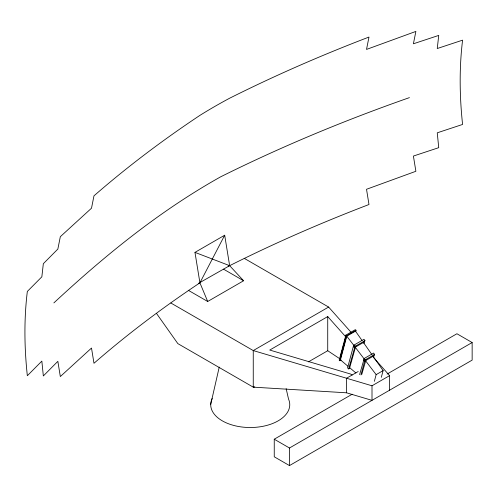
<?xml version="1.0" encoding="UTF-8"?>
<svg xmlns="http://www.w3.org/2000/svg" width="497" height="497" viewBox="0 0 497 497"><rect width="100%" height="100%" fill="white"/><g stroke="black" fill="none" stroke-linecap="round" stroke-linejoin="round"><path stroke-width="0.75" d="M210.716 404.396L219.245 367.072M355.635 331.741L356.032 330.269L355.33 329.648L345.893 335.096L339.19 360.126L339.886 360.747L341.147 360.021M340.526 356.281L342.116 350.36M342.514 348.875L344.098 342.955M344.496 341.476L346.086 335.55M339.886 360.747L346.595 335.717L356.032 330.269M362.002 340.451L355.485 331.151L346.782 336.171L340.433 359.865L347.987 366.264M346.782 336.171L354.168 345.844L353.336 346.39L347.558 367.96L348.677 368.911L355.013 346.409L364.96 340.669L363.997 339.302L353.994 345.08L353.336 346.378L354.349 347.72L364.301 341.973L364.96 340.669M363.903 343.446L364.295 341.986L363.394 342.439L372.06 354.821M359.598 374.614L364.233 358.474L373.626 353.05L374.62 354.473L373.968 355.777L364.63 361.164L360.94 374.931M361.779 374.396L366.127 359.319L374.62 354.473M373.57 357.237L373.961 355.784L373.061 356.243L383.119 370.607L381.323 377.298M374.365 381.317L376.154 374.626L383.119 370.607M355.852 345.862L349.509 368.376L348.677 368.911M363.394 342.439L364.053 341.128M363.574 359.778L364.624 361.176L366.127 359.319M373.061 356.243L373.719 354.933M188.301 290.298L207.69 301.486L243.605 280.749L229.639 265.671L224.687 235.218L199.918 282.83A1349.423 779.085 0 0 0 93.976 363.282L91.504 348.055L60.323 376.558L57.851 361.331L43.338 375.956L41.847 361.108L27.335 375.732C24.341 347.77 23.924 319.391 27.335 291.441L41.847 276.817L43.338 263.696L57.851 249.065L60.323 236.696L91.504 208.2L93.976 195.83A1349.423 779.085 0 0 1 199.918 115.372A545.172 314.75 0 0 1 229.639 98.213A1349.423 779.085 0 0 1 368.991 37.051L366.519 49.42L415.883 31.417L413.405 43.786L438.739 35.411L437.248 48.532L462.583 40.158C459.172 68.101 459.582 96.48 462.583 124.449L437.248 132.823L438.739 147.671L413.405 156.052L415.883 171.279L366.519 189.282L368.991 204.509A1349.423 779.085 0 0 0 229.639 265.671L198.489 283.358M53.869 302.903C104.966 255.415 159.674 210.902 220.711 176.789C281.842 146.373 345.005 120.193 409.429 97.623M364.624 361.176L365.463 360.629L376.154 374.626M353.336 346.378L354.168 345.844M354.355 347.714L355.187 347.179L364.407 359.244M207.69 301.486L199.918 282.83L194.973 252.377L224.687 235.218M351.292 332.536L328.616 307.059L253.253 350.571L170.862 303.002M345.663 336.736L327.728 316.577L269.741 350.056L350.54 374.024L352.193 374.974M308.401 361.884L327.728 350.727L327.728 316.577M358.2 371.507L346.539 378.236L346.539 392.804L372.004 400.352L372.004 385.79L389.623 375.62L373.968 358.02M387.076 374.067L456.923 333.748L472.15 342.539L472.15 360.12L289.478 465.583L274.251 456.793L274.251 439.211L352.156 394.233M274.251 439.211L289.478 448.002L472.15 342.539M228.179 265.994L229.639 265.671L194.973 252.377M254.75 386.883L253.253 387.151L177.839 343.613L156.499 313.433M346.539 392.804L253.253 387.151L253.253 350.571L372.004 385.79M244.22 258.334L328.616 307.059M223.551 269.175L243.605 280.749M327.728 350.727L339.861 358.791M349.689 367.705L355.889 372.961M345.893 335.096L346.595 335.717M353.994 345.08L355.013 346.409M364.233 358.474L365.289 359.859M286.148 388.629L288.54 399.091A39.518 22.819 0 0 1 249.705 427.519A39.518 22.819 0 0 1 212.2 398.507M389.623 375.62L389.623 390.182M289.478 448.002L289.478 465.583"/></g></svg>
